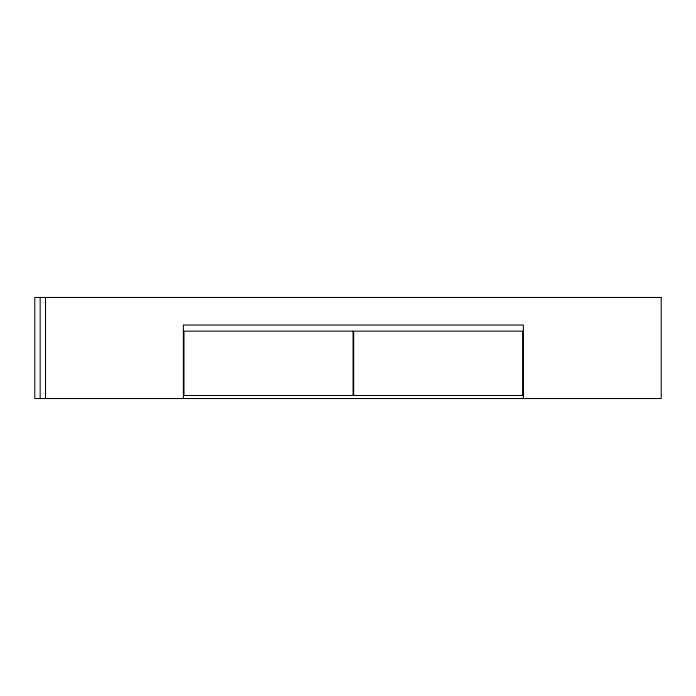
<?xml version="1.0" encoding="UTF-8"?>
<svg xmlns="http://www.w3.org/2000/svg" width="696" height="696" viewBox="0 0 696 696"><rect width="100%" height="100%" fill="white"/><g stroke="black" fill="none" stroke-linecap="round" stroke-linejoin="round"><path stroke-width="1.04" d="M523.357 398.538L523.357 325.023L183.361 325.023L183.361 398.538M45.518 297.462L45.518 398.538M40.159 297.462L40.159 398.538M661.2 297.462L34.8 297.462L34.8 398.538L661.2 398.538L661.2 297.462M353.055 331.157L183.97 331.157L183.97 395.476L353.055 395.476L353.055 331.157M522.748 331.157L353.664 331.157L353.664 395.476L522.748 395.476L522.748 331.157"/></g></svg>
